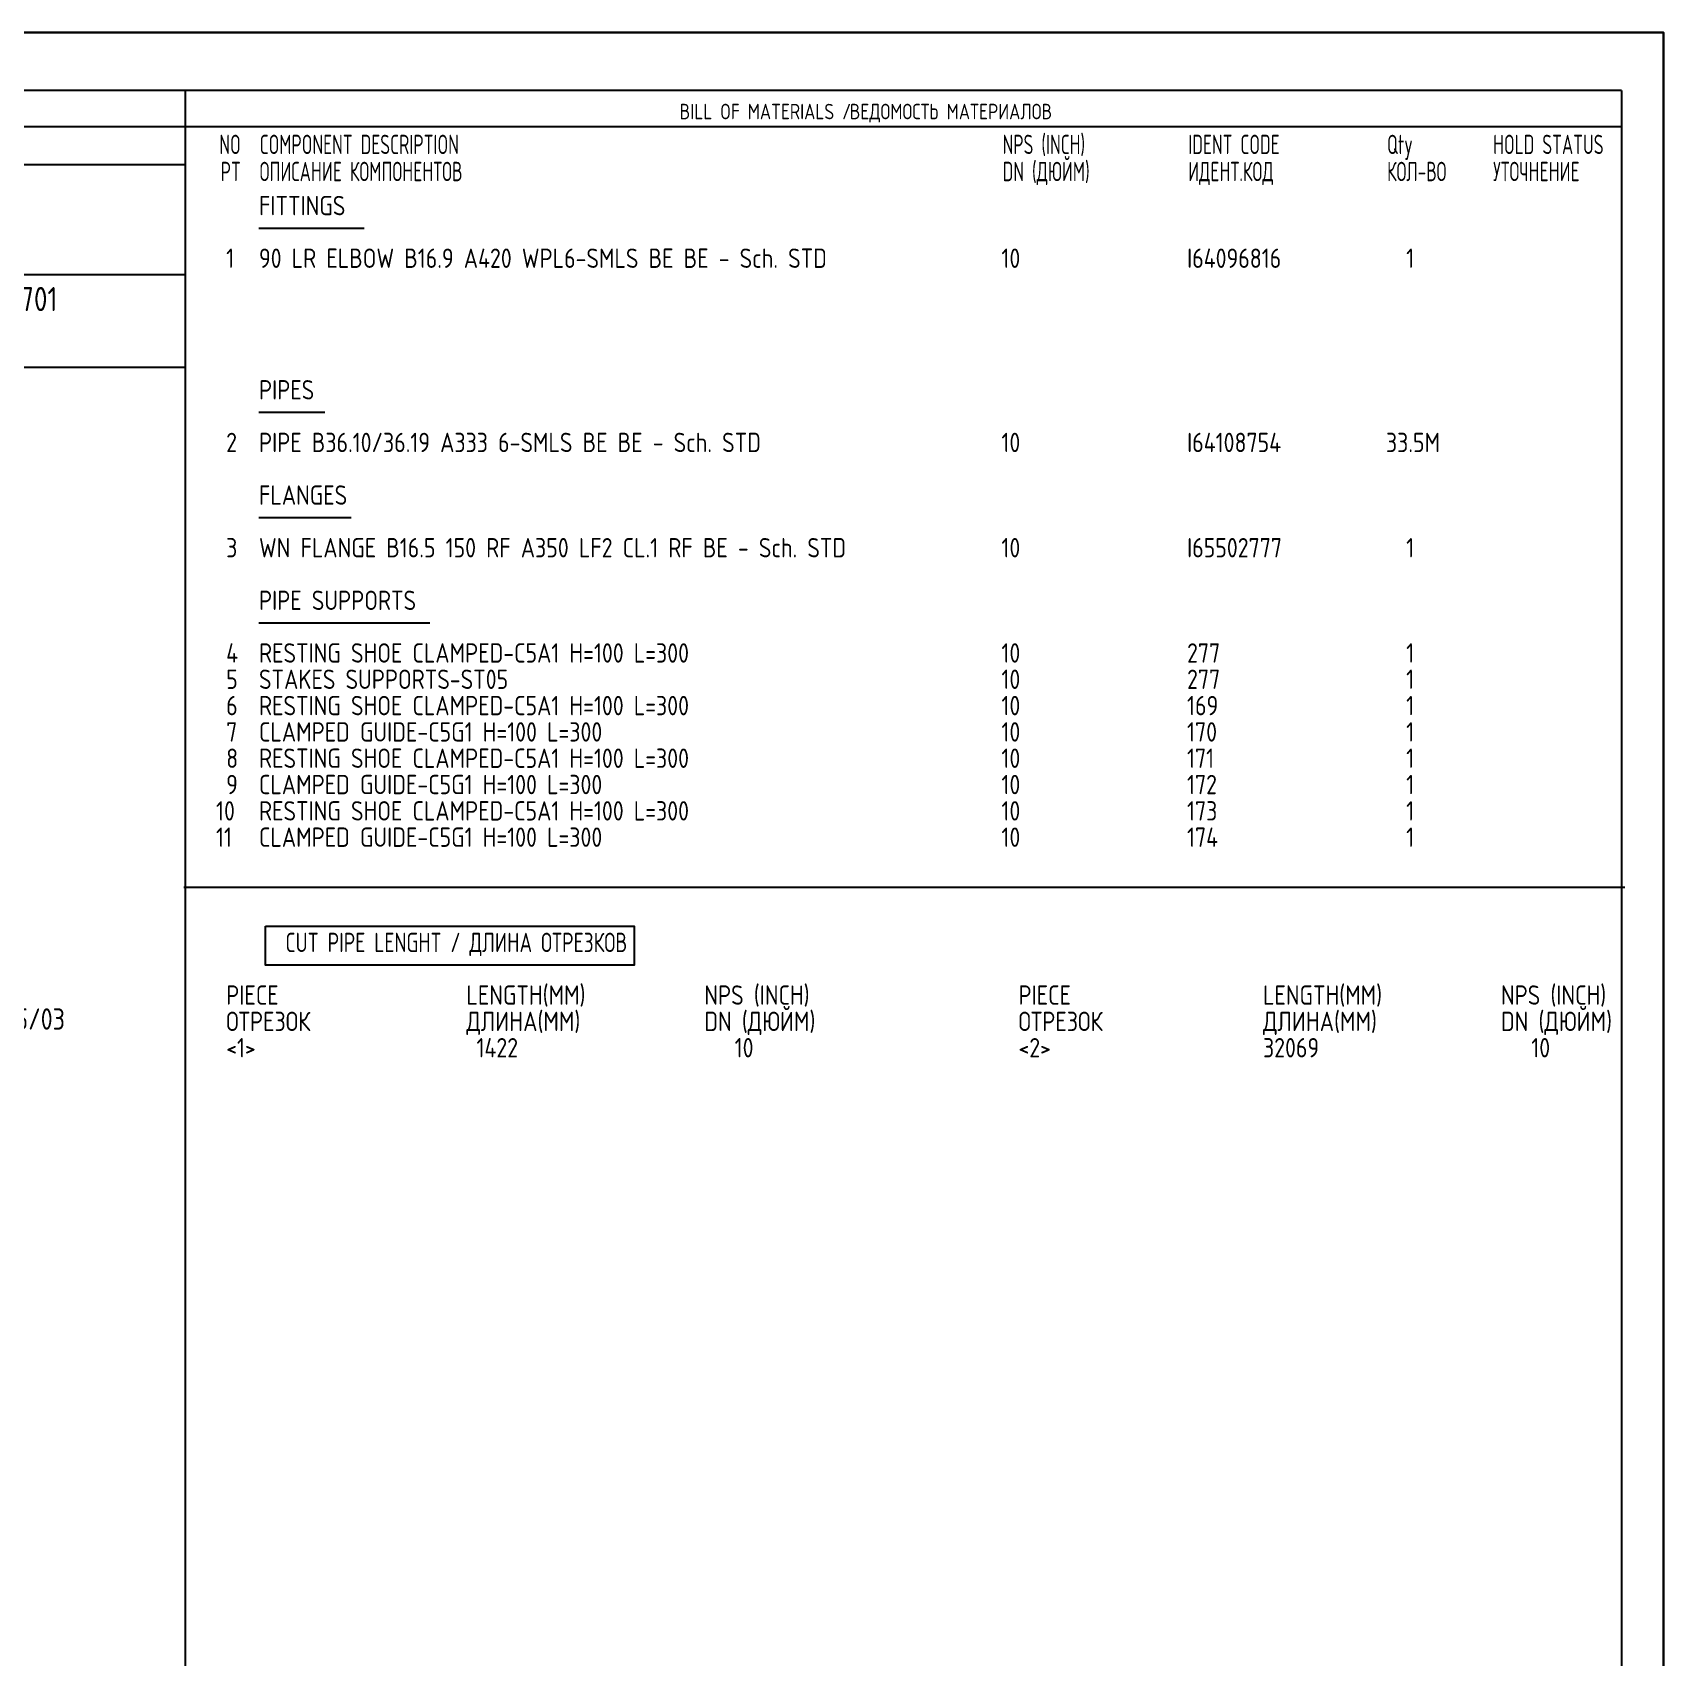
# Model space of a CAD drawing. Extents: x 0 to 594, y 0 to 420.
# Drawn here: x 383.1 to 594, y 210 to 420 of the extents above; entities that cross this region are included whole.
import ezdxf
from ezdxf.enums import TextEntityAlignment as Align

# ---------------------------------------------------------------- set-up
doc = ezdxf.new("R2010")
doc.units = 0
doc.header["$MEASUREMENT"] = 0
doc.linetypes.add('BORDER_2012_SLN$0$8001.Solid', pattern=[0])
for name, color, linetype in [('BORDER_2012_SLN$0$2', 7, 'Continuous'), ('BORDER_2012_SLN$0$GT_1', 7, 'Continuous'), ('GT_1', 7, 'Continuous')]:
    doc.layers.add(name, color=color, linetype=linetype)
for name, color, linetype, lineweight in [('BORDER_2012_SLN$0$BG_Level_1', 7, 'BORDER_2012_SLN$0$8001.Solid', 25), ('BORDER_2012_SLN$0$Level_1', 7, 'BORDER_2012_SLN$0$8001.Solid', 25), ('BORDER_2012_SLN$0$Level_18', 7, 'BORDER_2012_SLN$0$8001.Solid', 25)]:
    doc.layers.add(name, color=color, linetype=linetype, lineweight=lineweight)
doc.styles.add('BORDER_2012_SLN$0$GOST type A', font='GOST type A')
doc.styles.add('BORDER_2012_SLN$0$HTX1', font='')
doc.styles.add('HTX1', font='')
doc.styles.get('BORDER_2012_SLN$0$HTX1').set_extended_font_data('GOST type A')
doc.styles.get('HTX1').set_extended_font_data('GOST type A')

# ---------------------------------------------------------------- blocks, each defined once
blk = doc.blocks.new('BORDER_2012_SLN')
at = {"layer": 'BORDER_2012_SLN$0$2'}
blk.add_line((162.42, 407.85), (588.6, 407.85), dxfattribs=at)
at = {"layer": 'BORDER_2012_SLN$0$Level_1', "color": 7, "lineweight": -3}
for p, q in [((588.6, 412.5), (25.4, 412.5)), ((402.9, 7.5), (402.9, 412.5)), ((588.6, 412.5), (588.6, 7.5)), ((402.75, 402.9), (188.39, 402.9)), ((402.9, 388.7), (162.37, 388.68)), ((402.9, 376.7), (25.4, 376.7))]:
    blk.add_line(p, q, dxfattribs=at)
at = {"layer": 'BORDER_2012_SLN$0$Level_18', "color": 7, "lineweight": -3, "flags": 128}
blk.add_lwpolyline([(0, 0), (0, 420), (594, 420), (594, 0)], close=True, dxfattribs=at)
at = {"layer": 'BORDER_2012_SLN$0$BG_Level_1', "color": 7, "style": 'BORDER_2012_SLN$0$GOST type A'}
for s, p in [('BILL OF MATERIALS / ', (466.8, 408.8)), ('ВЕДОМОСТЬ МАТЕРИАЛОВ', (488.8, 408.8))]:
    blk.add_text(s, height=2, dxfattribs=at).set_placement(p)
at = {"layer": 'BORDER_2012_SLN$0$GT_1', "style": 'BORDER_2012_SLN$0$HTX1', "width": 0.8}
for s, p in [('NPS (INCH)', (508.56, 404.3)), ('COMPONENT DESCRIPTION', (412.5, 404.3)), ('IDENT CODE', (532.56, 404.3)), ('Qty', (558.27, 404.3)), ('HOLD STATUS', (571.99, 404.3)), ('ОПИСАНИЕ КОМПОНЕНТОВ', (412.5, 400.8)), ('DN (ДЮЙМ)', (508.56, 400.8)), ('ИДЕНТ.КОД', (532.56, 400.8)), ('КОЛ-ВО', (558.27, 400.8)), ('УТОЧНЕНИЕ', (571.99, 400.8))]:
    blk.add_text(s, height=2.5, dxfattribs=at).set_placement(p)
for s, p in [('NO', (410.06, 404.3)), ('PT', (410.06, 400.8))]:
    blk.add_text(s, height=2.5, dxfattribs=at).set_placement(p, align=Align.RIGHT)

msp = doc.modelspace()

# ---------------------------------------------------------------- linework, layer by layer
at = {"layer": 'GT_1', "flags": 128}
for points in [[(0, 0), (594, 0), (594, 420), (0, 420), (0, 0)], [(426.014, 394.704), (412.414, 394.704)], [(420.914, 370.895), (412.414, 370.895)], [(424.314, 357.289), (412.414, 357.289)], [(434.514, 343.684), (412.414, 343.684)], [(402.7, 309.559), (589, 309.559)], [(413.271, 304.514), (460.914, 304.514), (460.914, 299.466), (413.271, 299.466), (413.271, 304.514)]]:
    msp.add_lwpolyline(points, dxfattribs=at)

# ---------------------------------------------------------------- block references
at = {"linetype": 'Continuous'}
msp.add_blockref('BORDER_2012_SLN', (0, 0), dxfattribs=at)

# ---------------------------------------------------------------- texts
at = {"layer": 'GT_1', "style": 'HTX1'}
for s, height, width, p in [('FITTINGS', 2.5, 1.02, (412.414, 396.395)), ('  1', 2.5, 1.02, (405.557, 389.592)), ('90 LR ELBOW B16.9 A420 WPL6-SMLS BE BE - Sch. STD', 2.5, 1.02, (412.414, 389.592)), ('10', 2.5, 1.02, (508.414, 389.592)), ('I64096816', 2.5, 1.02, (532.414, 389.592)), ('  1', 2.5, 1.02, (558.129, 389.592)), ('SLN-2725-8772-25-F-2701', 3.125, 1.02, (345, 384)), ('PIPES', 2.5, 1.02, (412.414, 372.585)), ('  2', 2.5, 1.02, (405.557, 365.782)), ('PIPE B36.10/36.19 A333 6-SMLS BE BE - Sch. STD', 2.5, 1.02, (412.414, 365.782)), ('10', 2.5, 1.02, (508.414, 365.782)), ('I64108754', 2.5, 1.02, (532.414, 365.782)), ('33.5M', 2.5, 1.02, (558.129, 365.782)), ('FLANGES', 2.5, 1.02, (412.414, 358.98)), ('  3', 2.5, 1.02, (405.557, 352.177)), ('WN FLANGE B16.5 150 RF A350 LF2 CL.1 RF BE - Sch. STD', 2.5, 1.02, (412.414, 352.177)), ('10', 2.5, 1.02, (508.414, 352.177)), ('I65502777', 2.5, 1.02, (532.414, 352.177)), ('  1', 2.5, 1.02, (558.129, 352.177)), ('PIPE SUPPORTS', 2.5, 1.02, (412.414, 345.374)), ('  4', 2.5, 1.02, (405.557, 338.571)), ('RESTING SHOE CLAMPED-C5A1 H=100 L=300', 2.5, 1.02, (412.414, 338.571)), ('10', 2.5, 1.02, (508.414, 338.571)), ('277', 2.5, 1.02, (532.414, 338.571)), ('  1', 2.5, 1.02, (558.129, 338.571)), ('  5', 2.5, 1.02, (405.557, 335.17)), ('STAKES SUPPORTS-ST05', 2.5, 1.02, (412.414, 335.17)), ('10', 2.5, 1.02, (508.414, 335.17)), ('277', 2.5, 1.02, (532.414, 335.17)), ('  1', 2.5, 1.02, (558.129, 335.17)), ('  6', 2.5, 1.02, (405.557, 331.769)), ('RESTING SHOE CLAMPED-C5A1 H=100 L=300', 2.5, 1.02, (412.414, 331.769)), ('10', 2.5, 1.02, (508.414, 331.769)), ('169', 2.5, 1.02, (532.414, 331.769)), ('  1', 2.5, 1.02, (558.129, 331.769)), ('  7', 2.5, 1.02, (405.557, 328.367)), ('CLAMPED GUIDE-C5G1 H=100 L=300', 2.5, 1.02, (412.414, 328.367)), ('10', 2.5, 1.02, (508.414, 328.367)), ('170', 2.5, 1.02, (532.414, 328.367)), ('  1', 2.5, 1.02, (558.129, 328.367)), ('  8', 2.5, 1.02, (405.557, 324.966)), ('RESTING SHOE CLAMPED-C5A1 H=100 L=300', 2.5, 1.02, (412.414, 324.966)), ('10', 2.5, 1.02, (508.414, 324.966)), ('171', 2.5, 1.02, (532.414, 324.966)), ('  1', 2.5, 1.02, (558.129, 324.966)), ('  9', 2.5, 1.02, (405.557, 321.565)), ('CLAMPED GUIDE-C5G1 H=100 L=300', 2.5, 1.02, (412.414, 321.565)), ('10', 2.5, 1.02, (508.414, 321.565)), ('172', 2.5, 1.02, (532.414, 321.565)), ('  1', 2.5, 1.02, (558.129, 321.565)), (' 10', 2.5, 1.02, (405.557, 318.163)), ('RESTING SHOE CLAMPED-C5A1 H=100 L=300', 2.5, 1.02, (412.414, 318.163)), ('10', 2.5, 1.02, (508.414, 318.163)), ('173', 2.5, 1.02, (532.414, 318.163)), ('  1', 2.5, 1.02, (558.129, 318.163)), (' 11', 2.5, 1.02, (405.557, 314.762)), ('CLAMPED GUIDE-C5G1 H=100 L=300', 2.5, 1.02, (412.414, 314.762)), ('10', 2.5, 1.02, (508.414, 314.762)), ('174', 2.5, 1.02, (532.414, 314.762)), ('  1', 2.5, 1.02, (558.129, 314.762)), ('CUT PIPE LENGHT / ДЛИНА ОТРЕЗКОВ', 2.5, 0.9, (415.843, 301.156)), ('  PIECE', 2.5, 1.02, (405.557, 294.354)), ('    LENGTH(MM)', 2.5, 1.02, (434, 294.354)), ('NPS (INCH)', 2.5, 1.02, (470, 294.354)), ('  PIECE', 2.5, 1.02, (508, 294.354)), ('    LENGTH(MM)', 2.5, 1.02, (537, 294.354)), ('NPS (INCH)', 2.5, 1.02, (573, 294.354)), ('8772-5072-1CL1FP-IPE/8705/03', 2.75, 1.02, (343.9, 291.133)), ('  ОТРЕЗОК', 2.5, 1.02, (405.557, 290.952)), ('    ДЛИНА(MM)', 2.5, 1.02, (434, 290.952)), ('DN (ДЮЙМ)', 2.5, 1.02, (470, 290.952)), ('  ОТРЕЗОК', 2.5, 1.02, (508, 290.952)), ('    ДЛИНА(MM)', 2.5, 1.02, (537, 290.952)), ('DN (ДЮЙМ)', 2.5, 1.02, (573, 290.952)), ('  <1>', 2.5, 1.02, (405.557, 287.551)), ('     1422', 2.5, 1.02, (434, 287.551)), ('   10', 2.5, 1.02, (470, 287.551)), ('  <2>', 2.5, 1.02, (508, 287.551)), ('    32069', 2.5, 1.02, (537, 287.551)), ('   10', 2.5, 1.02, (573, 287.551))]:
    msp.add_text(s, height=height, dxfattribs=dict(at, width=width)).set_placement(p)

doc.saveas('drawing.dxf')
